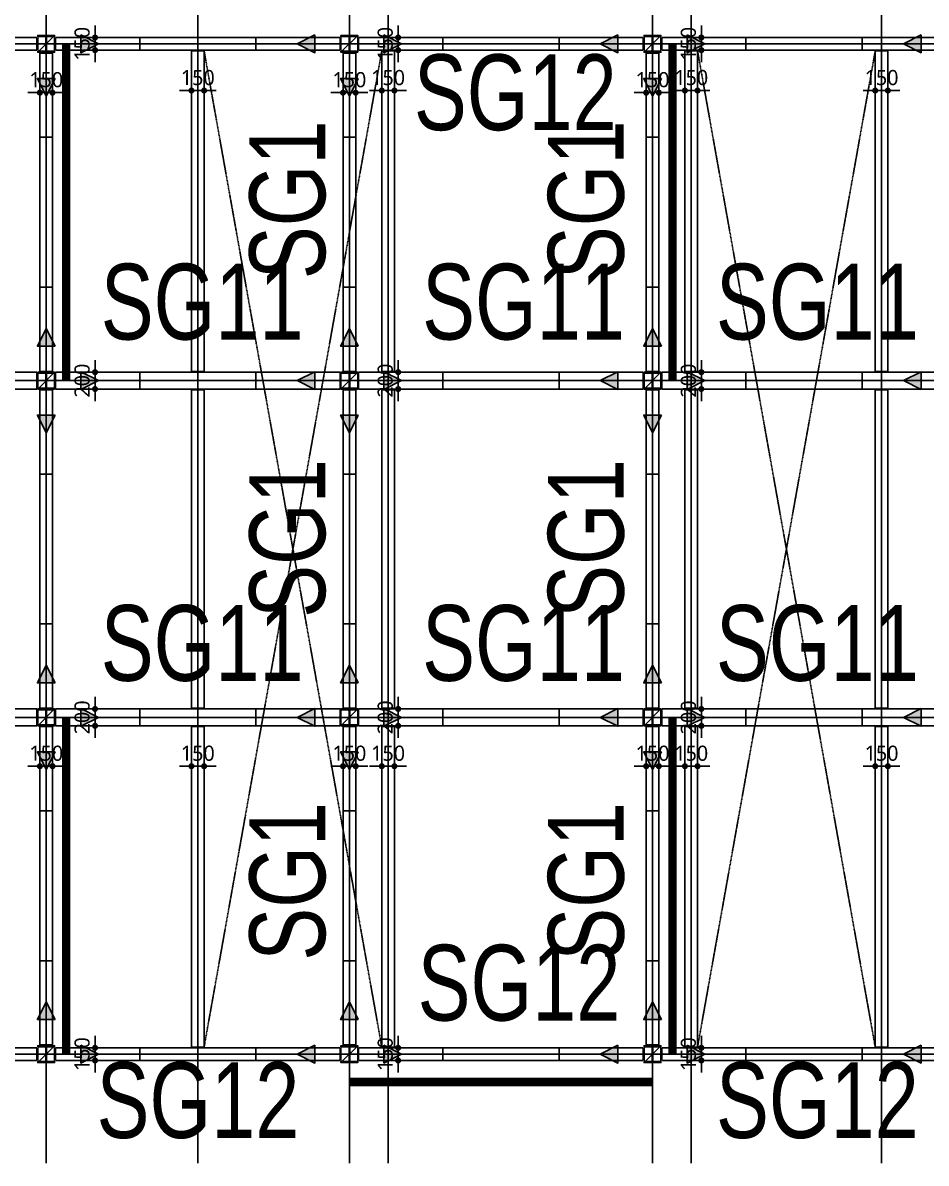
# Model space of a CAD drawing. Header units: millimetres. Extents: x -42253 to 178576, y 88378 to 153500.
# Drawn here: x 134476 to 145204, y 128555 to 142099 of the extents above; entities that cross this region are included whole.
import ezdxf
from ezdxf.enums import TextEntityAlignment as Align

# ---------------------------------------------------------------- set-up
doc = ezdxf.new("R2010")
doc.units = ezdxf.units.MM
for name, pattern in [('HID', [2.3, 1.5, -0.8]), ('HIDDEN', [0.375, 0.25, -0.125]), ('xs-1f_plan$0$HID', [4, 3, -1])]:
    doc.linetypes.add(name, pattern=pattern)
doc.layers.get('Defpoints').update_dxf_attribs({"color": 159})
for name, color, linetype in [('A-CEN', 1, 'Continuous'), ('GIRDER-TEXT', 7, 'Continuous'), ('OPEN', 1, 'HID'), ('S-STEEL', 3, 'Continuous'), ('VR', 6, 'HID'), ('xs-1f_plan$0$8', 8, 'Continuous'), ('xs-1f_plan$0$S-BEAM-철골', 6, 'Continuous'), ('xs-1f_plan$0$S-BEAM-철골Splice', 7, 'Continuous'), ('xs-1f_plan$0$xref', 7, 'Continuous')]:
    doc.layers.add(name, color=color, linetype=linetype)
doc.layers.add('NOPLOT', color=191, linetype='Continuous', plot=False)
doc.styles.add('Gtx', font='Dotum.ttf')
doc.styles.add('xs-1f_plan$0$Gdim', font='malgun.ttf')
doc.dimstyles.new('xs-1f_plan$0$Gdim200', dxfattribs={"dimscale": 200, "dimtxt": 3, "dimasz": 1.2, "dimexe": 2, "dimexo": 3, "dimgap": 1, "dimtad": 1, "dimdsep": 46, "dimlunit": 6, "dimtxsty": 'xs-1f_plan$0$Gdim', "dimblk1": 'xs-1f_plan$0$_CIDOT', "dimblk2": 'xs-1f_plan$0$_CIDOT', "dimsah": 1, "dimcen": 2.5, "dimdle": 2, "dimclrd": 1, "dimclre": 1, "dimclrt": 3, "dimazin": 2, "dimtfac": 1, "dimtix": 1, "dimtmove": 2, "dimatfit": 3, "dimldrblk": 'xs-1f_plan$0$_CIDOT', "dimfxl": 2, "dimtolj": 1, "dimtzin": 0, "dimarcsym": 0})

# ---------------------------------------------------------------- blocks, each defined once
blk = doc.blocks.new('*U1046')
blk.add_lwpolyline([(17, 12, -0.414214), (4, 25), (4, 175, -0.414214), (17, 188), (100, 188), (100, 200), (-100, 200), (-100, 188), (-17, 188, -0.414214), (-4, 175), (-4, 25, -0.414214), (-17, 12), (-100, 12), (-100, 0), (100, 0), (100, 12)], format="xyb", close=True)
blk = doc.blocks.new('xs-1f_plan$0$_CIDOT')
at = {"color": 0, "linetype": 'ByBlock'}
blk.add_line((2, 0), (-1, 0), dxfattribs=at)
at = {"color": 0, "linetype": 'ByBlock', "const_width": 0.5}
blk.add_lwpolyline([(-0.25, 0, 1), (0.25, 0, 1)], format="xyb", close=True, dxfattribs=at)
blk = doc.blocks.new('*D1049')
at = {"layer": 'Defpoints', "color": 155, "lineweight": -2, "transparency": 16777216}
for p, q in [((-2539, 322), (-2539, 394)), ((-2839, 250), (-2419, 250)), ((-2539, 50), (-2539, 250)), ((-2839, 50), (-2419, 50)), ((-2539, -22), (-2539, -94))]:
    blk.add_line(p, q, dxfattribs=at)
at = {"layer": 'Defpoints', "color": 0, "transparency": 16777216}
for p in [(-3019, 250), (-2539, 250), (-3019, 50)]:
    blk.add_point(p, dxfattribs=at)
at = {"layer": 'Defpoints', "color": 155, "lineweight": -2, "transparency": 16777216, "xscale": 71.99999999999994, "yscale": 71.99999999999994, "zscale": 71.99999999999994}
for p, rotation in [((-2539, 250), 270), ((-2539, 50), 90)]:
    blk.add_blockref('xs-1f_plan$0$_CIDOT', p, dxfattribs=dict(at, rotation=rotation))
at = {"layer": 'Defpoints', "color": 155, "transparency": 16777216, "insert": (-2692, 150), "char_height": 180, "attachment_point": 5, "rotation": 90, "style": 'xs-1f_plan$0$Gdim'}
blk.add_mtext('\\A1;200', dxfattribs=at)
blk = doc.blocks.new('*D1051')
at = {"layer": 'Defpoints', "color": 155, "lineweight": -2, "transparency": 16777216}
for p, q in [((-2539, 297), (-2539, 369)), ((-2839, 225), (-2419, 225)), ((-2539, 75), (-2539, 225)), ((-2839, 75), (-2419, 75)), ((-2539, 3), (-2539, -69))]:
    blk.add_line(p, q, dxfattribs=at)
at = {"layer": 'Defpoints', "color": 0, "transparency": 16777216}
for p in [(-3019, 225), (-2539, 225), (-3019, 75)]:
    blk.add_point(p, dxfattribs=at)
at = {"layer": 'Defpoints', "color": 155, "lineweight": -2, "transparency": 16777216, "xscale": 71.99999999999994, "yscale": 71.99999999999994, "zscale": 71.99999999999994}
for p, rotation in [((-2539, 225), 270), ((-2539, 75), 90)]:
    blk.add_blockref('xs-1f_plan$0$_CIDOT', p, dxfattribs=dict(at, rotation=rotation))
at = {"layer": 'Defpoints', "color": 155, "transparency": 16777216, "insert": (-2692, 150), "char_height": 180, "attachment_point": 5, "rotation": 90, "style": 'xs-1f_plan$0$Gdim'}
blk.add_mtext('\\A1;150', dxfattribs=at)
blk = doc.blocks.new('*D1053')
at = {"layer": 'Defpoints', "color": 155, "lineweight": -2, "transparency": 16777216}
for p, q in [((-2443, 297), (-2443, 369)), ((-2743, 225), (-2323, 225)), ((-2443, 75), (-2443, 225)), ((-2743, 75), (-2323, 75)), ((-2443, 3), (-2443, -69))]:
    blk.add_line(p, q, dxfattribs=at)
at = {"layer": 'Defpoints', "color": 0, "transparency": 16777216}
for p in [(-2923, 225), (-2443, 225), (-2923, 75)]:
    blk.add_point(p, dxfattribs=at)
at = {"layer": 'Defpoints', "color": 155, "lineweight": -2, "transparency": 16777216, "xscale": 71.99999999999994, "yscale": 71.99999999999994, "zscale": 71.99999999999994}
for p, rotation in [((-2443, 225), 270), ((-2443, 75), 90)]:
    blk.add_blockref('xs-1f_plan$0$_CIDOT', p, dxfattribs=dict(at, rotation=rotation))
at = {"layer": 'Defpoints', "color": 155, "transparency": 16777216, "insert": (-2596, 150), "char_height": 180, "attachment_point": 5, "rotation": 90, "style": 'xs-1f_plan$0$Gdim'}
blk.add_mtext('\\A1;150', dxfattribs=at)
blk = doc.blocks.new('*D1055')
at = {"layer": 'Defpoints', "color": 155, "lineweight": -2, "transparency": 16777216}
for p, q in [((-2443, 297), (-2443, 369)), ((-2743, 225), (-2323, 225)), ((-2443, 75), (-2443, 225)), ((-2743, 75), (-2323, 75)), ((-2443, 3), (-2443, -69))]:
    blk.add_line(p, q, dxfattribs=at)
at = {"layer": 'Defpoints', "color": 0, "transparency": 16777216}
for p in [(-2923, 225), (-2443, 225), (-2923, 75)]:
    blk.add_point(p, dxfattribs=at)
at = {"layer": 'Defpoints', "color": 155, "lineweight": -2, "transparency": 16777216, "xscale": 71.99999999999994, "yscale": 71.99999999999994, "zscale": 71.99999999999994}
for p, rotation in [((-2443, 225), 270), ((-2443, 75), 90)]:
    blk.add_blockref('xs-1f_plan$0$_CIDOT', p, dxfattribs=dict(at, rotation=rotation))
at = {"layer": 'Defpoints', "color": 155, "transparency": 16777216, "insert": (-2596, 150), "char_height": 180, "attachment_point": 5, "rotation": 90, "style": 'xs-1f_plan$0$Gdim'}
blk.add_mtext('\\A1;150', dxfattribs=at)
blk = doc.blocks.new('*D1109')
at = {"layer": 'Defpoints', "color": 155, "lineweight": -2, "transparency": 16777216}
for p, q in [((-2468, 297), (-2468, 369)), ((-2768, 225), (-2348, 225)), ((-2468, 75), (-2468, 225)), ((-2768, 75), (-2348, 75)), ((-2468, 3), (-2468, -69))]:
    blk.add_line(p, q, dxfattribs=at)
at = {"layer": 'Defpoints', "color": 0, "transparency": 16777216}
for p in [(-2948, 225), (-2468, 225), (-2948, 75)]:
    blk.add_point(p, dxfattribs=at)
at = {"layer": 'Defpoints', "color": 155, "lineweight": -2, "transparency": 16777216, "xscale": 71.99999999999994, "yscale": 71.99999999999994, "zscale": 71.99999999999994}
for p, rotation in [((-2468, 225), 270), ((-2468, 75), 90)]:
    blk.add_blockref('xs-1f_plan$0$_CIDOT', p, dxfattribs=dict(at, rotation=rotation))
at = {"layer": 'Defpoints', "color": 155, "transparency": 16777216, "insert": (-2621, 150), "char_height": 180, "attachment_point": 5, "rotation": 90, "style": 'xs-1f_plan$0$Gdim'}
blk.add_mtext('\\A1;150', dxfattribs=at)
blk = doc.blocks.new('*D1101')
at = {"layer": 'Defpoints', "color": 155, "lineweight": -2, "transparency": 16777216}
for p, q in [((-2443, 297), (-2443, 369)), ((-2743, 225), (-2323, 225)), ((-2443, 75), (-2443, 225)), ((-2743, 75), (-2323, 75)), ((-2443, 3), (-2443, -69))]:
    blk.add_line(p, q, dxfattribs=at)
at = {"layer": 'Defpoints', "color": 0, "transparency": 16777216}
for p in [(-2923, 225), (-2443, 225), (-2923, 75)]:
    blk.add_point(p, dxfattribs=at)
at = {"layer": 'Defpoints', "color": 155, "lineweight": -2, "transparency": 16777216, "xscale": 71.99999999999994, "yscale": 71.99999999999994, "zscale": 71.99999999999994}
for p, rotation in [((-2443, 225), 270), ((-2443, 75), 90)]:
    blk.add_blockref('xs-1f_plan$0$_CIDOT', p, dxfattribs=dict(at, rotation=rotation))
at = {"layer": 'Defpoints', "color": 155, "transparency": 16777216, "insert": (-2596, 150), "char_height": 180, "attachment_point": 5, "rotation": 90, "style": 'xs-1f_plan$0$Gdim'}
blk.add_mtext('\\A1;150', dxfattribs=at)
blk = doc.blocks.new('*D1103')
at = {"layer": 'Defpoints', "color": 155, "lineweight": -2, "transparency": 16777216}
for p, q in [((-2443, 297), (-2443, 369)), ((-2743, 225), (-2323, 225)), ((-2443, 75), (-2443, 225)), ((-2743, 75), (-2323, 75)), ((-2443, 3), (-2443, -69))]:
    blk.add_line(p, q, dxfattribs=at)
at = {"layer": 'Defpoints', "color": 0, "transparency": 16777216}
for p in [(-2923, 225), (-2443, 225), (-2923, 75)]:
    blk.add_point(p, dxfattribs=at)
at = {"layer": 'Defpoints', "color": 155, "lineweight": -2, "transparency": 16777216, "xscale": 71.99999999999994, "yscale": 71.99999999999994, "zscale": 71.99999999999994}
for p, rotation in [((-2443, 225), 270), ((-2443, 75), 90)]:
    blk.add_blockref('xs-1f_plan$0$_CIDOT', p, dxfattribs=dict(at, rotation=rotation))
at = {"layer": 'Defpoints', "color": 155, "transparency": 16777216, "insert": (-2596, 150), "char_height": 180, "attachment_point": 5, "rotation": 90, "style": 'xs-1f_plan$0$Gdim'}
blk.add_mtext('\\A1;150', dxfattribs=at)
blk = doc.blocks.new('*D1111')
at = {"layer": 'Defpoints', "color": 155, "lineweight": -2, "transparency": 16777216}
for p, q in [((-2468, 297), (-2468, 369)), ((-2768, 225), (-2348, 225)), ((-2468, 75), (-2468, 225)), ((-2768, 75), (-2348, 75)), ((-2468, 3), (-2468, -69))]:
    blk.add_line(p, q, dxfattribs=at)
at = {"layer": 'Defpoints', "color": 0, "transparency": 16777216}
for p in [(-2948, 225), (-2468, 225), (-2948, 75)]:
    blk.add_point(p, dxfattribs=at)
at = {"layer": 'Defpoints', "color": 155, "lineweight": -2, "transparency": 16777216, "xscale": 71.99999999999994, "yscale": 71.99999999999994, "zscale": 71.99999999999994}
for p, rotation in [((-2468, 225), 270), ((-2468, 75), 90)]:
    blk.add_blockref('xs-1f_plan$0$_CIDOT', p, dxfattribs=dict(at, rotation=rotation))
at = {"layer": 'Defpoints', "color": 155, "transparency": 16777216, "insert": (-2621, 150), "char_height": 180, "attachment_point": 5, "rotation": 90, "style": 'xs-1f_plan$0$Gdim'}
blk.add_mtext('\\A1;150', dxfattribs=at)
blk = doc.blocks.new('*D1113')
at = {"layer": 'Defpoints', "color": 155, "lineweight": -2, "transparency": 16777216}
for p, q in [((-2443, 297), (-2443, 369)), ((-2743, 225), (-2323, 225)), ((-2443, 75), (-2443, 225)), ((-2743, 75), (-2323, 75)), ((-2443, 3), (-2443, -69))]:
    blk.add_line(p, q, dxfattribs=at)
at = {"layer": 'Defpoints', "color": 0, "transparency": 16777216}
for p in [(-2923, 225), (-2443, 225), (-2923, 75)]:
    blk.add_point(p, dxfattribs=at)
at = {"layer": 'Defpoints', "color": 155, "lineweight": -2, "transparency": 16777216, "xscale": 71.99999999999994, "yscale": 71.99999999999994, "zscale": 71.99999999999994}
for p, rotation in [((-2443, 225), 270), ((-2443, 75), 90)]:
    blk.add_blockref('xs-1f_plan$0$_CIDOT', p, dxfattribs=dict(at, rotation=rotation))
at = {"layer": 'Defpoints', "color": 155, "transparency": 16777216, "insert": (-2596, 150), "char_height": 180, "attachment_point": 5, "rotation": 90, "style": 'xs-1f_plan$0$Gdim'}
blk.add_mtext('\\A1;150', dxfattribs=at)
blk = doc.blocks.new('*D1115')
at = {"layer": 'Defpoints', "color": 155, "lineweight": -2, "transparency": 16777216}
for p, q in [((-2443, 297), (-2443, 369)), ((-2743, 225), (-2323, 225)), ((-2443, 75), (-2443, 225)), ((-2743, 75), (-2323, 75)), ((-2443, 3), (-2443, -69))]:
    blk.add_line(p, q, dxfattribs=at)
at = {"layer": 'Defpoints', "color": 0, "transparency": 16777216}
for p in [(-2923, 225), (-2443, 225), (-2923, 75)]:
    blk.add_point(p, dxfattribs=at)
at = {"layer": 'Defpoints', "color": 155, "lineweight": -2, "transparency": 16777216, "xscale": 71.99999999999994, "yscale": 71.99999999999994, "zscale": 71.99999999999994}
for p, rotation in [((-2443, 225), 270), ((-2443, 75), 90)]:
    blk.add_blockref('xs-1f_plan$0$_CIDOT', p, dxfattribs=dict(at, rotation=rotation))
at = {"layer": 'Defpoints', "color": 155, "transparency": 16777216, "insert": (-2596, 150), "char_height": 180, "attachment_point": 5, "rotation": 90, "style": 'xs-1f_plan$0$Gdim'}
blk.add_mtext('\\A1;150', dxfattribs=at)
blk = doc.blocks.new('*D1123')
at = {"layer": 'Defpoints', "color": 155, "lineweight": -2, "transparency": 16777216}
for p, q in [((-2468, 297), (-2468, 369)), ((-2768, 225), (-2348, 225)), ((-2468, 75), (-2468, 225)), ((-2768, 75), (-2348, 75)), ((-2468, 3), (-2468, -69))]:
    blk.add_line(p, q, dxfattribs=at)
at = {"layer": 'Defpoints', "color": 0, "transparency": 16777216}
for p in [(-2948, 225), (-2468, 225), (-2948, 75)]:
    blk.add_point(p, dxfattribs=at)
at = {"layer": 'Defpoints', "color": 155, "lineweight": -2, "transparency": 16777216, "xscale": 71.99999999999994, "yscale": 71.99999999999994, "zscale": 71.99999999999994}
for p, rotation in [((-2468, 225), 270), ((-2468, 75), 90)]:
    blk.add_blockref('xs-1f_plan$0$_CIDOT', p, dxfattribs=dict(at, rotation=rotation))
at = {"layer": 'Defpoints', "color": 155, "transparency": 16777216, "insert": (-2621, 150), "char_height": 180, "attachment_point": 5, "rotation": 90, "style": 'xs-1f_plan$0$Gdim'}
blk.add_mtext('\\A1;150', dxfattribs=at)
blk = doc.blocks.new('*D1125')
at = {"layer": 'Defpoints', "color": 155, "lineweight": -2, "transparency": 16777216}
for p, q in [((-2443, 297), (-2443, 369)), ((-2743, 225), (-2323, 225)), ((-2443, 75), (-2443, 225)), ((-2743, 75), (-2323, 75)), ((-2443, 3), (-2443, -69))]:
    blk.add_line(p, q, dxfattribs=at)
at = {"layer": 'Defpoints', "color": 0, "transparency": 16777216}
for p in [(-2923, 225), (-2443, 225), (-2923, 75)]:
    blk.add_point(p, dxfattribs=at)
at = {"layer": 'Defpoints', "color": 155, "lineweight": -2, "transparency": 16777216, "xscale": 71.99999999999994, "yscale": 71.99999999999994, "zscale": 71.99999999999994}
for p, rotation in [((-2443, 225), 270), ((-2443, 75), 90)]:
    blk.add_blockref('xs-1f_plan$0$_CIDOT', p, dxfattribs=dict(at, rotation=rotation))
at = {"layer": 'Defpoints', "color": 155, "transparency": 16777216, "insert": (-2596, 150), "char_height": 180, "attachment_point": 5, "rotation": 90, "style": 'xs-1f_plan$0$Gdim'}
blk.add_mtext('\\A1;150', dxfattribs=at)
blk = doc.blocks.new('*D1127')
at = {"layer": 'Defpoints', "color": 155, "lineweight": -2, "transparency": 16777216}
for p, q in [((-2443, 297), (-2443, 369)), ((-2743, 225), (-2323, 225)), ((-2443, 75), (-2443, 225)), ((-2743, 75), (-2323, 75)), ((-2443, 3), (-2443, -69))]:
    blk.add_line(p, q, dxfattribs=at)
at = {"layer": 'Defpoints', "color": 0, "transparency": 16777216}
for p in [(-2923, 225), (-2443, 225), (-2923, 75)]:
    blk.add_point(p, dxfattribs=at)
at = {"layer": 'Defpoints', "color": 155, "lineweight": -2, "transparency": 16777216, "xscale": 71.99999999999994, "yscale": 71.99999999999994, "zscale": 71.99999999999994}
for p, rotation in [((-2443, 225), 270), ((-2443, 75), 90)]:
    blk.add_blockref('xs-1f_plan$0$_CIDOT', p, dxfattribs=dict(at, rotation=rotation))
at = {"layer": 'Defpoints', "color": 155, "transparency": 16777216, "insert": (-2596, 150), "char_height": 180, "attachment_point": 5, "rotation": 90, "style": 'xs-1f_plan$0$Gdim'}
blk.add_mtext('\\A1;150', dxfattribs=at)
blk = doc.blocks.new('*D1129')
at = {"layer": 'Defpoints', "color": 155, "lineweight": -2, "transparency": 16777216}
for p, q in [((-2468, 297), (-2468, 369)), ((-2768, 225), (-2348, 225)), ((-2468, 75), (-2468, 225)), ((-2768, 75), (-2348, 75)), ((-2468, 3), (-2468, -69))]:
    blk.add_line(p, q, dxfattribs=at)
at = {"layer": 'Defpoints', "color": 0, "transparency": 16777216}
for p in [(-2948, 225), (-2468, 225), (-2948, 75)]:
    blk.add_point(p, dxfattribs=at)
at = {"layer": 'Defpoints', "color": 155, "lineweight": -2, "transparency": 16777216, "xscale": 71.99999999999994, "yscale": 71.99999999999994, "zscale": 71.99999999999994}
for p, rotation in [((-2468, 225), 270), ((-2468, 75), 90)]:
    blk.add_blockref('xs-1f_plan$0$_CIDOT', p, dxfattribs=dict(at, rotation=rotation))
at = {"layer": 'Defpoints', "color": 155, "transparency": 16777216, "insert": (-2621, 150), "char_height": 180, "attachment_point": 5, "rotation": 90, "style": 'xs-1f_plan$0$Gdim'}
blk.add_mtext('\\A1;150', dxfattribs=at)
blk = doc.blocks.new('*D1131')
at = {"layer": 'Defpoints', "color": 155, "lineweight": -2, "transparency": 16777216}
for p, q in [((-2443, 297), (-2443, 369)), ((-2743, 225), (-2323, 225)), ((-2443, 75), (-2443, 225)), ((-2743, 75), (-2323, 75)), ((-2443, 3), (-2443, -69))]:
    blk.add_line(p, q, dxfattribs=at)
at = {"layer": 'Defpoints', "color": 0, "transparency": 16777216}
for p in [(-2923, 225), (-2443, 225), (-2923, 75)]:
    blk.add_point(p, dxfattribs=at)
at = {"layer": 'Defpoints', "color": 155, "lineweight": -2, "transparency": 16777216, "xscale": 71.99999999999994, "yscale": 71.99999999999994, "zscale": 71.99999999999994}
for p, rotation in [((-2443, 225), 270), ((-2443, 75), 90)]:
    blk.add_blockref('xs-1f_plan$0$_CIDOT', p, dxfattribs=dict(at, rotation=rotation))
at = {"layer": 'Defpoints', "color": 155, "transparency": 16777216, "insert": (-2596, 150), "char_height": 180, "attachment_point": 5, "rotation": 90, "style": 'xs-1f_plan$0$Gdim'}
blk.add_mtext('\\A1;150', dxfattribs=at)
blk = doc.blocks.new('*D1117')
at = {"layer": 'Defpoints', "color": 155, "lineweight": -2, "transparency": 16777216}
for p, q in [((-2443, 297), (-2443, 369)), ((-2743, 225), (-2323, 225)), ((-2443, 75), (-2443, 225)), ((-2743, 75), (-2323, 75)), ((-2443, 3), (-2443, -69))]:
    blk.add_line(p, q, dxfattribs=at)
at = {"layer": 'Defpoints', "color": 0, "transparency": 16777216}
for p in [(-2923, 225), (-2443, 225), (-2923, 75)]:
    blk.add_point(p, dxfattribs=at)
at = {"layer": 'Defpoints', "color": 155, "lineweight": -2, "transparency": 16777216, "xscale": 71.99999999999994, "yscale": 71.99999999999994, "zscale": 71.99999999999994}
for p, rotation in [((-2443, 225), 270), ((-2443, 75), 90)]:
    blk.add_blockref('xs-1f_plan$0$_CIDOT', p, dxfattribs=dict(at, rotation=rotation))
at = {"layer": 'Defpoints', "color": 155, "transparency": 16777216, "insert": (-2596, 150), "char_height": 180, "attachment_point": 5, "rotation": 90, "style": 'xs-1f_plan$0$Gdim'}
blk.add_mtext('\\A1;150', dxfattribs=at)
blk = doc.blocks.new('*U1050')
at = {"layer": 'xs-1f_plan$0$S-BEAM-철골'}
h = blk.add_hatch(color=7, dxfattribs=at)
h.dxf.hatch_style = 1
h.paths.add_polyline_path([(-2498.848, 150), (-2708.848, 255), (-2708.848, 45)])
h = blk.add_hatch(color=7, dxfattribs=at)
h.dxf.hatch_style = 1
h.paths.add_polyline_path([(-138.848, 150), (71.152, 255), (71.152, 45)])
at = {"layer": 'Defpoints', "ltscale": 4}
for p, q in [((-3018.848, 250), (-3018.848, 50)), ((381.152, 250), (381.152, 50))]:
    blk.add_line(p, q, dxfattribs=at)
at = {"layer": 'xs-1f_plan$0$8', "color": 4, "ltscale": 4}
for p, q in [((-3008.848, 250), (371.152, 250)), ((-3008.848, 50), (371.152, 50))]:
    blk.add_line(p, q, dxfattribs=at)
at = {"layer": 'xs-1f_plan$0$8', "ltscale": 4}
for p, q in [((-3008.848, 250), (-3008.848, 50)), ((371.152, 250), (371.152, 50))]:
    blk.add_line(p, q, dxfattribs=at)
at = {"layer": 'xs-1f_plan$0$8', "linetype": 'xs-1f_plan$0$HID'}
blk.add_line((-3008.848, 150), (371.152, 150), dxfattribs=at)
at = {"layer": 'xs-1f_plan$0$S-BEAM-철골', "color": 7}
for points in [[(-2708.848, 255), (-2498.848, 150), (-2708.848, 45)], [(71.152, 255), (-138.848, 150), (71.152, 45)]]:
    blk.add_lwpolyline(points, close=True, dxfattribs=at)
at = {"layer": 'xs-1f_plan$0$S-BEAM-철골Splice'}
for p, q in [((-2008.848, 50), (-2008.848, 250)), ((-628.848, 50), (-628.848, 250))]:
    blk.add_line(p, q, dxfattribs=at)
at = {"layer": 'Defpoints'}
dim = blk.add_linear_dim(base=(-2538.848, 250), p1=(-3018.848, 50), p2=(-3018.848, 250), angle=90, dimstyle='xs-1f_plan$0$Gdim200', override={"dimscale": 60, "dimzin": 8, "dimclrd": 155, "dimclre": 155, "dimclrt": 155}, dxfattribs=at)
dim.commit()
dim.dimension.update_dxf_attribs({"geometry": '*D1049', "text_midpoint": (-2691.844, 150)})
blk = doc.blocks.new('*U1052')
at = {"layer": 'xs-1f_plan$0$S-BEAM-철골'}
h = blk.add_hatch(color=7, dxfattribs=at)
h.dxf.hatch_style = 1
h.paths.add_polyline_path([(-2498.848, 150), (-2708.848, 255), (-2708.848, 45)])
h = blk.add_hatch(color=7, dxfattribs=at)
h.dxf.hatch_style = 1
h.paths.add_polyline_path([(-138.848, 150), (71.152, 255), (71.152, 45)])
at = {"layer": 'Defpoints', "ltscale": 4}
for p, q in [((-3018.848, 225), (-3018.848, 75)), ((381.152, 225), (381.152, 75))]:
    blk.add_line(p, q, dxfattribs=at)
at = {"layer": 'xs-1f_plan$0$8', "color": 4, "ltscale": 4}
for p, q in [((-3008.848, 225), (371.152, 225)), ((-3008.848, 75), (371.152, 75))]:
    blk.add_line(p, q, dxfattribs=at)
at = {"layer": 'xs-1f_plan$0$8', "ltscale": 4}
for p, q in [((-3008.848, 225), (-3008.848, 75)), ((371.152, 225), (371.152, 75))]:
    blk.add_line(p, q, dxfattribs=at)
at = {"layer": 'xs-1f_plan$0$8', "linetype": 'xs-1f_plan$0$HID'}
blk.add_line((-3008.848, 150), (371.152, 150), dxfattribs=at)
at = {"layer": 'xs-1f_plan$0$S-BEAM-철골', "color": 7}
for points in [[(-2708.848, 255), (-2498.848, 150), (-2708.848, 45)], [(71.152, 255), (-138.848, 150), (71.152, 45)]]:
    blk.add_lwpolyline(points, close=True, dxfattribs=at)
at = {"layer": 'xs-1f_plan$0$S-BEAM-철골Splice'}
for p, q in [((-2008.848, 75), (-2008.848, 225)), ((-628.848, 75), (-628.848, 225))]:
    blk.add_line(p, q, dxfattribs=at)
at = {"layer": 'Defpoints'}
dim = blk.add_linear_dim(base=(-2538.848, 225), p1=(-3018.848, 75), p2=(-3018.848, 225), angle=90, dimstyle='xs-1f_plan$0$Gdim200', override={"dimscale": 60, "dimzin": 8, "dimclrd": 155, "dimclre": 155, "dimclrt": 155}, dxfattribs=at)
dim.commit()
dim.dimension.update_dxf_attribs({"geometry": '*D1051', "text_midpoint": (-2692.334, 150)})
blk = doc.blocks.new('*U1054')
at = {"layer": 'xs-1f_plan$0$S-BEAM-철골'}
h = blk.add_hatch(color=7, dxfattribs=at)
h.dxf.hatch_style = 1
h.paths.add_polyline_path([(-2402.848, 150), (-2612.848, 255), (-2612.848, 45)])
h = blk.add_hatch(color=7, dxfattribs=at)
h.dxf.hatch_style = 1
h.paths.add_polyline_path([(357.152, 150), (567.152, 255), (567.152, 45)])
at = {"layer": 'Defpoints', "ltscale": 4}
for p, q in [((-2922.848, 225), (-2922.848, 75)), ((877.152, 225), (877.152, 75))]:
    blk.add_line(p, q, dxfattribs=at)
at = {"layer": 'xs-1f_plan$0$8', "color": 4, "ltscale": 4}
for p, q in [((-2912.848, 225), (867.152, 225)), ((-2912.848, 75), (867.152, 75))]:
    blk.add_line(p, q, dxfattribs=at)
at = {"layer": 'xs-1f_plan$0$8', "ltscale": 4}
for p, q in [((-2912.848, 225), (-2912.848, 75)), ((867.152, 225), (867.152, 75))]:
    blk.add_line(p, q, dxfattribs=at)
at = {"layer": 'xs-1f_plan$0$8', "linetype": 'xs-1f_plan$0$HID'}
blk.add_line((-2912.848, 150), (867.152, 150), dxfattribs=at)
at = {"layer": 'xs-1f_plan$0$S-BEAM-철골', "color": 7}
for points in [[(-2612.848, 255), (-2402.848, 150), (-2612.848, 45)], [(567.152, 255), (357.152, 150), (567.152, 45)]]:
    blk.add_lwpolyline(points, close=True, dxfattribs=at)
at = {"layer": 'xs-1f_plan$0$S-BEAM-철골Splice'}
for p, q in [((-1912.848, 75), (-1912.848, 225)), ((-132.848, 75), (-132.848, 225))]:
    blk.add_line(p, q, dxfattribs=at)
at = {"layer": 'Defpoints'}
dim = blk.add_linear_dim(base=(-2442.848, 225), p1=(-2922.848, 75), p2=(-2922.848, 225), angle=90, dimstyle='xs-1f_plan$0$Gdim200', override={"dimscale": 60, "dimzin": 8, "dimclrd": 155, "dimclre": 155, "dimclrt": 155}, dxfattribs=at)
dim.commit()
dim.dimension.update_dxf_attribs({"geometry": '*D1053', "text_midpoint": (-2596.334, 150)})
blk = doc.blocks.new('*U1056')
at = {"layer": 'xs-1f_plan$0$S-BEAM-철골'}
h = blk.add_hatch(color=7, dxfattribs=at)
h.dxf.hatch_style = 1
h.paths.add_polyline_path([(-2402.848, 150), (-2612.848, 255), (-2612.848, 45)])
h = blk.add_hatch(color=7, dxfattribs=at)
h.dxf.hatch_style = 1
h.paths.add_polyline_path([(357.152, 150), (567.152, 255), (567.152, 45)])
at = {"layer": 'Defpoints', "ltscale": 4}
for p, q in [((-2922.848, 225), (-2922.848, 75)), ((877.152, 225), (877.152, 75))]:
    blk.add_line(p, q, dxfattribs=at)
at = {"layer": 'xs-1f_plan$0$8', "color": 4, "ltscale": 4}
for p, q in [((-2912.848, 225), (867.152, 225)), ((-2912.848, 75), (867.152, 75))]:
    blk.add_line(p, q, dxfattribs=at)
at = {"layer": 'xs-1f_plan$0$8', "ltscale": 4}
for p, q in [((-2912.848, 225), (-2912.848, 75)), ((867.152, 225), (867.152, 75))]:
    blk.add_line(p, q, dxfattribs=at)
at = {"layer": 'xs-1f_plan$0$8', "linetype": 'xs-1f_plan$0$HID'}
blk.add_line((-2912.848, 150), (867.152, 150), dxfattribs=at)
at = {"layer": 'xs-1f_plan$0$S-BEAM-철골', "color": 7}
for points in [[(-2612.848, 255), (-2402.848, 150), (-2612.848, 45)], [(567.152, 255), (357.152, 150), (567.152, 45)]]:
    blk.add_lwpolyline(points, close=True, dxfattribs=at)
at = {"layer": 'xs-1f_plan$0$S-BEAM-철골Splice'}
for p, q in [((-1912.848, 75), (-1912.848, 225)), ((-132.848, 75), (-132.848, 225))]:
    blk.add_line(p, q, dxfattribs=at)
at = {"layer": 'Defpoints'}
dim = blk.add_linear_dim(base=(-2442.848, 225), p1=(-2922.848, 75), p2=(-2922.848, 225), angle=90, dimstyle='xs-1f_plan$0$Gdim200', override={"dimscale": 60, "dimzin": 8, "dimclrd": 155, "dimclre": 155, "dimclrt": 155}, dxfattribs=at)
dim.commit()
dim.dimension.update_dxf_attribs({"geometry": '*D1055', "text_midpoint": (-2596.334, 150)})
blk = doc.blocks.new('*U1110')
at = {"layer": 'Defpoints', "ltscale": 4}
for p, q in [((-2947.848, 225), (-2947.848, 75)), ((877.152, 225), (877.152, 75))]:
    blk.add_line(p, q, dxfattribs=at)
at = {"layer": 'xs-1f_plan$0$8', "color": 4, "ltscale": 4}
for p, q in [((-2937.848, 225), (867.152, 225)), ((-2937.848, 75), (867.152, 75))]:
    blk.add_line(p, q, dxfattribs=at)
at = {"layer": 'xs-1f_plan$0$8', "ltscale": 4}
for p, q in [((-2937.848, 225), (-2937.848, 75)), ((867.152, 225), (867.152, 75))]:
    blk.add_line(p, q, dxfattribs=at)
at = {"layer": 'xs-1f_plan$0$8', "linetype": 'xs-1f_plan$0$HID'}
blk.add_line((-2937.848, 150), (867.152, 150), dxfattribs=at)
at = {"layer": 'Defpoints'}
dim = blk.add_linear_dim(base=(-2467.848, 225), p1=(-2947.848, 75), p2=(-2947.848, 225), angle=90, dimstyle='xs-1f_plan$0$Gdim200', override={"dimscale": 60, "dimzin": 8, "dimclrd": 155, "dimclre": 155, "dimclrt": 155}, dxfattribs=at)
dim.commit()
dim.dimension.update_dxf_attribs({"geometry": '*D1109', "text_midpoint": (-2621.334, 150)})
blk = doc.blocks.new('*U1102')
at = {"layer": 'Defpoints', "ltscale": 4}
for p, q in [((-2922.848, 225), (-2922.848, 75)), ((877.152, 225), (877.152, 75))]:
    blk.add_line(p, q, dxfattribs=at)
at = {"layer": 'xs-1f_plan$0$8', "color": 4, "ltscale": 4}
for p, q in [((-2912.848, 225), (867.152, 225)), ((-2912.848, 75), (867.152, 75))]:
    blk.add_line(p, q, dxfattribs=at)
at = {"layer": 'xs-1f_plan$0$8', "ltscale": 4}
for p, q in [((-2912.848, 225), (-2912.848, 75)), ((867.152, 225), (867.152, 75))]:
    blk.add_line(p, q, dxfattribs=at)
at = {"layer": 'xs-1f_plan$0$8', "linetype": 'xs-1f_plan$0$HID'}
blk.add_line((-2912.848, 150), (867.152, 150), dxfattribs=at)
at = {"layer": 'Defpoints'}
dim = blk.add_linear_dim(base=(-2442.848, 225), p1=(-2922.848, 75), p2=(-2922.848, 225), angle=90, dimstyle='xs-1f_plan$0$Gdim200', override={"dimscale": 60, "dimzin": 8, "dimclrd": 155, "dimclre": 155, "dimclrt": 155}, dxfattribs=at)
dim.commit()
dim.dimension.update_dxf_attribs({"geometry": '*D1101', "text_midpoint": (-2596.334, 150)})
blk = doc.blocks.new('*U1104')
at = {"layer": 'Defpoints', "ltscale": 4}
for p, q in [((-2922.848, 225), (-2922.848, 75)), ((902.152, 225), (902.152, 75))]:
    blk.add_line(p, q, dxfattribs=at)
at = {"layer": 'xs-1f_plan$0$8', "color": 4, "ltscale": 4}
for p, q in [((-2912.848, 225), (892.152, 225)), ((-2912.848, 75), (892.152, 75))]:
    blk.add_line(p, q, dxfattribs=at)
at = {"layer": 'xs-1f_plan$0$8', "ltscale": 4}
for p, q in [((-2912.848, 225), (-2912.848, 75)), ((892.152, 225), (892.152, 75))]:
    blk.add_line(p, q, dxfattribs=at)
at = {"layer": 'xs-1f_plan$0$8', "linetype": 'xs-1f_plan$0$HID'}
blk.add_line((-2912.848, 150), (892.152, 150), dxfattribs=at)
at = {"layer": 'Defpoints'}
dim = blk.add_linear_dim(base=(-2442.848, 225), p1=(-2922.848, 75), p2=(-2922.848, 225), angle=90, dimstyle='xs-1f_plan$0$Gdim200', override={"dimscale": 60, "dimzin": 8, "dimclrd": 155, "dimclre": 155, "dimclrt": 155}, dxfattribs=at)
dim.commit()
dim.dimension.update_dxf_attribs({"geometry": '*D1103', "text_midpoint": (-2596.334, 150)})
blk = doc.blocks.new('*U1112')
at = {"layer": 'Defpoints', "ltscale": 4}
for p, q in [((-2947.848, 225), (-2947.848, 75)), ((877.152, 225), (877.152, 75))]:
    blk.add_line(p, q, dxfattribs=at)
at = {"layer": 'xs-1f_plan$0$8', "color": 4, "ltscale": 4}
for p, q in [((-2937.848, 225), (867.152, 225)), ((-2937.848, 75), (867.152, 75))]:
    blk.add_line(p, q, dxfattribs=at)
at = {"layer": 'xs-1f_plan$0$8', "ltscale": 4}
for p, q in [((-2937.848, 225), (-2937.848, 75)), ((867.152, 225), (867.152, 75))]:
    blk.add_line(p, q, dxfattribs=at)
at = {"layer": 'xs-1f_plan$0$8', "linetype": 'xs-1f_plan$0$HID'}
blk.add_line((-2937.848, 150), (867.152, 150), dxfattribs=at)
at = {"layer": 'Defpoints'}
dim = blk.add_linear_dim(base=(-2467.848, 225), p1=(-2947.848, 75), p2=(-2947.848, 225), angle=90, dimstyle='xs-1f_plan$0$Gdim200', override={"dimscale": 60, "dimzin": 8, "dimclrd": 155, "dimclre": 155, "dimclrt": 155}, dxfattribs=at)
dim.commit()
dim.dimension.update_dxf_attribs({"geometry": '*D1111', "text_midpoint": (-2621.334, 150)})
blk = doc.blocks.new('*U1114')
at = {"layer": 'Defpoints', "ltscale": 4}
for p, q in [((-2922.848, 225), (-2922.848, 75)), ((877.152, 225), (877.152, 75))]:
    blk.add_line(p, q, dxfattribs=at)
at = {"layer": 'xs-1f_plan$0$8', "color": 4, "ltscale": 4}
for p, q in [((-2912.848, 225), (867.152, 225)), ((-2912.848, 75), (867.152, 75))]:
    blk.add_line(p, q, dxfattribs=at)
at = {"layer": 'xs-1f_plan$0$8', "ltscale": 4}
for p, q in [((-2912.848, 225), (-2912.848, 75)), ((867.152, 225), (867.152, 75))]:
    blk.add_line(p, q, dxfattribs=at)
at = {"layer": 'xs-1f_plan$0$8', "linetype": 'xs-1f_plan$0$HID'}
blk.add_line((-2912.848, 150), (867.152, 150), dxfattribs=at)
at = {"layer": 'Defpoints'}
dim = blk.add_linear_dim(base=(-2442.848, 225), p1=(-2922.848, 75), p2=(-2922.848, 225), angle=90, dimstyle='xs-1f_plan$0$Gdim200', override={"dimscale": 60, "dimzin": 8, "dimclrd": 155, "dimclre": 155, "dimclrt": 155}, dxfattribs=at)
dim.commit()
dim.dimension.update_dxf_attribs({"geometry": '*D1113', "text_midpoint": (-2596.334, 150)})
blk = doc.blocks.new('*U1116')
at = {"layer": 'Defpoints', "ltscale": 4}
for p, q in [((-2922.848, 225), (-2922.848, 75)), ((902.152, 225), (902.152, 75))]:
    blk.add_line(p, q, dxfattribs=at)
at = {"layer": 'xs-1f_plan$0$8', "color": 4, "ltscale": 4}
for p, q in [((-2912.848, 225), (892.152, 225)), ((-2912.848, 75), (892.152, 75))]:
    blk.add_line(p, q, dxfattribs=at)
at = {"layer": 'xs-1f_plan$0$8', "ltscale": 4}
for p, q in [((-2912.848, 225), (-2912.848, 75)), ((892.152, 225), (892.152, 75))]:
    blk.add_line(p, q, dxfattribs=at)
at = {"layer": 'xs-1f_plan$0$8', "linetype": 'xs-1f_plan$0$HID'}
blk.add_line((-2912.848, 150), (892.152, 150), dxfattribs=at)
at = {"layer": 'Defpoints'}
dim = blk.add_linear_dim(base=(-2442.848, 225), p1=(-2922.848, 75), p2=(-2922.848, 225), angle=90, dimstyle='xs-1f_plan$0$Gdim200', override={"dimscale": 60, "dimzin": 8, "dimclrd": 155, "dimclre": 155, "dimclrt": 155}, dxfattribs=at)
dim.commit()
dim.dimension.update_dxf_attribs({"geometry": '*D1115', "text_midpoint": (-2596.334, 150)})
blk = doc.blocks.new('*U1124')
at = {"layer": 'Defpoints', "ltscale": 4}
for p, q in [((-2947.848, 225), (-2947.848, 75)), ((877.152, 225), (877.152, 75))]:
    blk.add_line(p, q, dxfattribs=at)
at = {"layer": 'xs-1f_plan$0$8', "color": 4, "ltscale": 4}
for p, q in [((-2937.848, 225), (867.152, 225)), ((-2937.848, 75), (867.152, 75))]:
    blk.add_line(p, q, dxfattribs=at)
at = {"layer": 'xs-1f_plan$0$8', "ltscale": 4}
for p, q in [((-2937.848, 225), (-2937.848, 75)), ((867.152, 225), (867.152, 75))]:
    blk.add_line(p, q, dxfattribs=at)
at = {"layer": 'xs-1f_plan$0$8', "linetype": 'xs-1f_plan$0$HID'}
blk.add_line((-2937.848, 150), (867.152, 150), dxfattribs=at)
at = {"layer": 'Defpoints'}
dim = blk.add_linear_dim(base=(-2467.848, 225), p1=(-2947.848, 75), p2=(-2947.848, 225), angle=90, dimstyle='xs-1f_plan$0$Gdim200', override={"dimscale": 60, "dimzin": 8, "dimclrd": 155, "dimclre": 155, "dimclrt": 155}, dxfattribs=at)
dim.commit()
dim.dimension.update_dxf_attribs({"geometry": '*D1123', "text_midpoint": (-2621.334, 150)})
blk = doc.blocks.new('*U1126')
at = {"layer": 'Defpoints', "ltscale": 4}
for p, q in [((-2922.848, 225), (-2922.848, 75)), ((877.152, 225), (877.152, 75))]:
    blk.add_line(p, q, dxfattribs=at)
at = {"layer": 'xs-1f_plan$0$8', "color": 4, "ltscale": 4}
for p, q in [((-2912.848, 225), (867.152, 225)), ((-2912.848, 75), (867.152, 75))]:
    blk.add_line(p, q, dxfattribs=at)
at = {"layer": 'xs-1f_plan$0$8', "ltscale": 4}
for p, q in [((-2912.848, 225), (-2912.848, 75)), ((867.152, 225), (867.152, 75))]:
    blk.add_line(p, q, dxfattribs=at)
at = {"layer": 'xs-1f_plan$0$8', "linetype": 'xs-1f_plan$0$HID'}
blk.add_line((-2912.848, 150), (867.152, 150), dxfattribs=at)
at = {"layer": 'Defpoints'}
dim = blk.add_linear_dim(base=(-2442.848, 225), p1=(-2922.848, 75), p2=(-2922.848, 225), angle=90, dimstyle='xs-1f_plan$0$Gdim200', override={"dimscale": 60, "dimzin": 8, "dimclrd": 155, "dimclre": 155, "dimclrt": 155}, dxfattribs=at)
dim.commit()
dim.dimension.update_dxf_attribs({"geometry": '*D1125', "text_midpoint": (-2596.334, 150)})
blk = doc.blocks.new('*U1128')
at = {"layer": 'Defpoints', "ltscale": 4}
for p, q in [((-2922.848, 225), (-2922.848, 75)), ((902.152, 225), (902.152, 75))]:
    blk.add_line(p, q, dxfattribs=at)
at = {"layer": 'xs-1f_plan$0$8', "color": 4, "ltscale": 4}
for p, q in [((-2912.848, 225), (892.152, 225)), ((-2912.848, 75), (892.152, 75))]:
    blk.add_line(p, q, dxfattribs=at)
at = {"layer": 'xs-1f_plan$0$8', "ltscale": 4}
for p, q in [((-2912.848, 225), (-2912.848, 75)), ((892.152, 225), (892.152, 75))]:
    blk.add_line(p, q, dxfattribs=at)
at = {"layer": 'xs-1f_plan$0$8', "linetype": 'xs-1f_plan$0$HID'}
blk.add_line((-2912.848, 150), (892.152, 150), dxfattribs=at)
at = {"layer": 'Defpoints'}
dim = blk.add_linear_dim(base=(-2442.848, 225), p1=(-2922.848, 75), p2=(-2922.848, 225), angle=90, dimstyle='xs-1f_plan$0$Gdim200', override={"dimscale": 60, "dimzin": 8, "dimclrd": 155, "dimclre": 155, "dimclrt": 155}, dxfattribs=at)
dim.commit()
dim.dimension.update_dxf_attribs({"geometry": '*D1127', "text_midpoint": (-2596.334, 150)})
blk = doc.blocks.new('*U1130')
at = {"layer": 'Defpoints', "ltscale": 4}
for p, q in [((-2947.848, 225), (-2947.848, 75)), ((877.152, 225), (877.152, 75))]:
    blk.add_line(p, q, dxfattribs=at)
at = {"layer": 'xs-1f_plan$0$8', "color": 4, "ltscale": 4}
for p, q in [((-2937.848, 225), (867.152, 225)), ((-2937.848, 75), (867.152, 75))]:
    blk.add_line(p, q, dxfattribs=at)
at = {"layer": 'xs-1f_plan$0$8', "ltscale": 4}
for p, q in [((-2937.848, 225), (-2937.848, 75)), ((867.152, 225), (867.152, 75))]:
    blk.add_line(p, q, dxfattribs=at)
at = {"layer": 'xs-1f_plan$0$8', "linetype": 'xs-1f_plan$0$HID'}
blk.add_line((-2937.848, 150), (867.152, 150), dxfattribs=at)
at = {"layer": 'Defpoints'}
dim = blk.add_linear_dim(base=(-2467.848, 225), p1=(-2947.848, 75), p2=(-2947.848, 225), angle=90, dimstyle='xs-1f_plan$0$Gdim200', override={"dimscale": 60, "dimzin": 8, "dimclrd": 155, "dimclre": 155, "dimclrt": 155}, dxfattribs=at)
dim.commit()
dim.dimension.update_dxf_attribs({"geometry": '*D1129', "text_midpoint": (-2621.334, 150)})
blk = doc.blocks.new('*U1132')
at = {"layer": 'Defpoints', "ltscale": 4}
for p, q in [((-2922.848, 225), (-2922.848, 75)), ((877.152, 225), (877.152, 75))]:
    blk.add_line(p, q, dxfattribs=at)
at = {"layer": 'xs-1f_plan$0$8', "color": 4, "ltscale": 4}
for p, q in [((-2912.848, 225), (867.152, 225)), ((-2912.848, 75), (867.152, 75))]:
    blk.add_line(p, q, dxfattribs=at)
at = {"layer": 'xs-1f_plan$0$8', "ltscale": 4}
for p, q in [((-2912.848, 225), (-2912.848, 75)), ((867.152, 225), (867.152, 75))]:
    blk.add_line(p, q, dxfattribs=at)
at = {"layer": 'xs-1f_plan$0$8', "linetype": 'xs-1f_plan$0$HID'}
blk.add_line((-2912.848, 150), (867.152, 150), dxfattribs=at)
at = {"layer": 'Defpoints'}
dim = blk.add_linear_dim(base=(-2442.848, 225), p1=(-2922.848, 75), p2=(-2922.848, 225), angle=90, dimstyle='xs-1f_plan$0$Gdim200', override={"dimscale": 60, "dimzin": 8, "dimclrd": 155, "dimclre": 155, "dimclrt": 155}, dxfattribs=at)
dim.commit()
dim.dimension.update_dxf_attribs({"geometry": '*D1131', "text_midpoint": (-2596.334, 150)})
blk = doc.blocks.new('*U1118')
at = {"layer": 'Defpoints', "ltscale": 4}
for p, q in [((-2922.848, 225), (-2922.848, 75)), ((902.152, 225), (902.152, 75))]:
    blk.add_line(p, q, dxfattribs=at)
at = {"layer": 'xs-1f_plan$0$8', "color": 4, "ltscale": 4}
for p, q in [((-2912.848, 225), (892.152, 225)), ((-2912.848, 75), (892.152, 75))]:
    blk.add_line(p, q, dxfattribs=at)
at = {"layer": 'xs-1f_plan$0$8', "ltscale": 4}
for p, q in [((-2912.848, 225), (-2912.848, 75)), ((892.152, 225), (892.152, 75))]:
    blk.add_line(p, q, dxfattribs=at)
at = {"layer": 'xs-1f_plan$0$8', "linetype": 'xs-1f_plan$0$HID'}
blk.add_line((-2912.848, 150), (892.152, 150), dxfattribs=at)
at = {"layer": 'Defpoints'}
dim = blk.add_linear_dim(base=(-2442.848, 225), p1=(-2922.848, 75), p2=(-2922.848, 225), angle=90, dimstyle='xs-1f_plan$0$Gdim200', override={"dimscale": 60, "dimzin": 8, "dimclrd": 155, "dimclre": 155, "dimclrt": 155}, dxfattribs=at)
dim.commit()
dim.dimension.update_dxf_attribs({"geometry": '*D1117', "text_midpoint": (-2596.334, 150)})

msp = doc.modelspace()

# ---------------------------------------------------------------- linework, layer by layer
at = {"layer": 'A-CEN'}
for p, q in [((134753.571, 128554.506), (134753.571, 143162.951)), ((136553.571, 128554.506), (136553.571, 143162.951)), ((138353.571, 128554.506, 0), (138353.571, 143162.951, 0)), ((138813.571, 128554.506), (138813.571, 143162.951)), ((141953.571, 128554.506, 0), (141953.571, 143162.951, 0)), ((142413.571, 128554.506), (142413.571, 143162.951)), ((144673.571, 128554.506), (144673.571, 143162.951)), ((104620.818, 141849.519), (164668.967, 141849.519)), ((104620.818, 137849.519), (164668.967, 137849.519)), ((104620.818, 133849.519), (164668.967, 133849.519)), ((104620.818, 129849.519), (164668.967, 129849.519))]:
    msp.add_line(p, q, dxfattribs=at)
at = {"layer": 'NOPLOT'}
for p, q in [((134653.571, 141749.519, 0), (134853.571, 141949.519, 0)), ((138253.571, 141749.519, 0), (138453.571, 141949.519, 0)), ((141853.571, 141749.519, 0), (142053.571, 141949.519, 0)), ((134653.571, 137749.519), (134853.571, 137949.519)), ((138253.571, 137749.519), (138453.571, 137949.519)), ((141853.571, 137749.519), (142053.571, 137949.519)), ((134653.571, 133749.519), (134853.571, 133949.519)), ((138253.571, 133749.519), (138453.571, 133949.519)), ((141853.571, 133749.519), (142053.571, 133949.519)), ((134653.571, 129749.519), (134853.571, 129949.519)), ((138253.571, 129749.519), (138453.571, 129949.519)), ((141853.571, 129749.519), (142053.571, 129949.519))]:
    msp.add_line(p, q, dxfattribs=at)
at = {"layer": 'OPEN'}
for p, q in [((136628.571, 129934.519, 0), (138738.571, 141764.519, 0)), ((136628.571, 141764.519), (138738.571, 129934.519)), ((142488.571, 129934.519, 0), (144598.571, 141764.519, 0)), ((142488.571, 141764.519), (144598.571, 129934.519))]:
    msp.add_line(p, q, dxfattribs=at)
at = {"layer": 'VR', "color": 6, "linetype": 'HIDDEN', "ltscale": 3, "const_width": 100, "elevation": 0}
for points in [[(134991.956, 141849.519), (134991.956, 137849.519)], [(142191.956, 141849.519), (142191.956, 137849.519)], [(134991.956, 129849.519), (134991.956, 133849.519)], [(142191.956, 129849.519), (142191.956, 133849.519)], [(138353.571, 129519.02), (141953.571, 129519.02)]]:
    msp.add_lwpolyline(points, dxfattribs=at)

# ---------------------------------------------------------------- block references
at = {"layer": 'S-STEEL', "xscale": -1}
for p in [(134753.571, 141749.519, 0), (138353.571, 141749.519, 0), (141953.571, 141749.519, 0), (134753.571, 137749.519), (138353.571, 137749.519), (141953.571, 137749.519), (134753.571, 133749.519), (138353.571, 133749.519), (141953.571, 133749.519), (134753.571, 129749.519), (138353.571, 129749.519), (141953.571, 129749.519)]:
    msp.add_blockref('*U1046', p, dxfattribs=at)
at = {"layer": 'xs-1f_plan$0$xref'}
for name, p in [('*U1052', (134272.42, 141699.519)), ('*U1052', (137872.42, 141699.519)), ('*U1052', (141472.42, 141699.519)), ('*U1052', (145072.42, 141699.519)), ('*U1050', (134272.42, 137699.519)), ('*U1050', (137872.42, 137699.519)), ('*U1050', (141472.42, 137699.519)), ('*U1050', (145072.42, 137699.519)), ('*U1050', (134272.42, 133699.519)), ('*U1050', (137872.42, 133699.519)), ('*U1050', (141472.42, 133699.519)), ('*U1050', (145072.42, 133699.519)), ('*U1052', (134272.42, 129699.519)), ('*U1052', (137872.42, 129699.519)), ('*U1052', (141472.42, 129699.519)), ('*U1052', (145072.42, 129699.519))]:
    msp.add_blockref(name, p, dxfattribs=at)
at = {"layer": 'xs-1f_plan$0$xref', "rotation": 270}
for name, p in [('*U1054', (134603.571, 138826.67, 0)), ('*U1110', (136403.571, 138826.67, 0)), ('*U1054', (138203.571, 138826.67, 0)), ('*U1112', (138663.571, 138826.67, 0)), ('*U1054', (141803.571, 138826.67, 0)), ('*U1124', (142263.571, 138826.67, 0)), ('*U1130', (144523.571, 138826.67, 0)), ('*U1054', (134603.571, 130826.67, 0)), ('*U1104', (136403.571, 130826.67, 0)), ('*U1054', (138203.571, 130826.67, 0)), ('*U1116', (138663.571, 130826.67, 0)), ('*U1054', (141803.571, 130826.67, 0)), ('*U1128', (142263.571, 130826.67, 0)), ('*U1118', (144523.571, 130826.67, 0))]:
    msp.add_blockref(name, p, dxfattribs=at)
at = {"layer": 'xs-1f_plan$0$xref', "xscale": -1, "rotation": 270}
for name, p in [('*U1056', (134603.571, 136872.367, 0)), ('*U1102', (136403.571, 136872.367, 0)), ('*U1056', (138203.571, 136872.367, 0)), ('*U1114', (138663.571, 136872.367, 0)), ('*U1056', (141803.571, 136872.367, 0)), ('*U1126', (142263.571, 136872.367, 0)), ('*U1132', (144523.571, 136872.367, 0))]:
    msp.add_blockref(name, p, dxfattribs=at)

# ---------------------------------------------------------------- texts
at = {"layer": 'GIRDER-TEXT', "style": 'Gtx', "width": 0.8}
for s, p in [('SG12', (140324.032, 140554.277)), ('SG11', (136605.393, 138067.482)), ('SG11', (140421.954, 138067.482)), ('SG11', (143910.548, 138067.482)), ('SG11', (136605.393, 134013.643)), ('SG11', (140421.954, 134013.643)), ('SG11', (143910.548, 134013.643)), ('SG12', (140368.163, 129978.23)), ('SG12', (136555.998, 128583.636)), ('SG12', (143911.661, 128583.636))]:
    msp.add_text(s, height=900, dxfattribs=at).set_placement(p, align=Align.BOTTOM_CENTER)
for p in [(138336.838, 139996.447), (141881.761, 139996.447), (138336.351, 135974.308), (141881.274, 135974.308), (138336.838, 131901.713), (141881.761, 131901.713)]:
    msp.add_text('SG1', height=900, rotation=90, dxfattribs=at).set_placement(p, align=Align.BOTTOM_CENTER)

doc.saveas('drawing.dxf')
